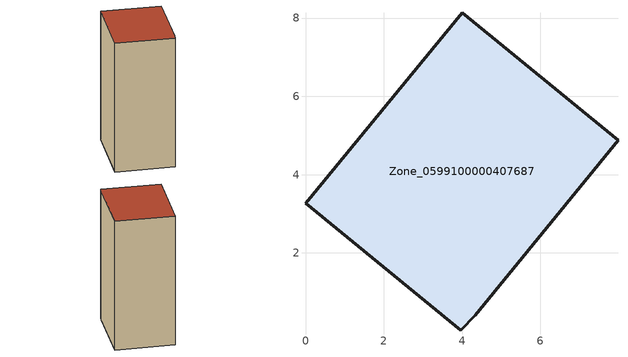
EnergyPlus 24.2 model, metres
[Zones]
Zone_0599100000407687
 floor ground (C_G): 4.33,0.4 3.97,0.03 0,3.27 4,8.13 7.98,4.88 z0
 wall outside (C_F): 7.98,4.88 4,8.13 0,3.27 3.97,0.03 4.33,0.4 7.98,4.88 z0:11.9
 roof outside (C_R): 4.33,0.4 7.98,4.88 4,8.13 0,3.27 3.97,0.03 z11.9
[BUILDING]
Pand.0599100000407687: North Axis=0; Terrain=City; Loads Convergence Tolerance Value=0.04; Temperature Convergence Tolerance Value=0.4; Solar Distribution=FullExterior; Maximum Number of Warmup Days=25; Minimum Number of Warmup Days=1
[Site:Location]
Rotterdam.The.Hague.AP_ZH_NLD Design_Conditions: Latitude=51.96; Longitude=4.45; Time Zone=1; Elevation=-4.5
[SITE:GROUNDTEMPERATURE:BUILDINGSURFACE]
18, 18, 18, 18, 18, 18, 18, 18, 18, 18, 18, 18
[MATERIAL] Thermal Absorptance=0.9; Solar Absorptance=0.7; Visible Absorptance=0.7
Name | Roughness | Thickness | Conductivity | Density | Specific Heat
G.TC.1992-2005 | MediumSmooth | 0.15 | 0.06 | 540 | 1210
F.TC.1992-2005 | Rough | 0.3 | 0.12 | 1920 | 840
R.TC.1992-2005 | MediumRough | 0.2 | 0.08 | 1500 | 1000
[CONSTRUCTION]
C_G: G.TC.1992-2005
C_F: F.TC.1992-2005
C_R: R.TC.1992-2005
[ZONE]
Zone_0599100000407687: Type=1; Multiplier=1; Ceiling Height=Autocalculate; Volume=Autocalculate; Floor Area=autocalculate; Part of Total Floor Area=Yes
[ZONEINFILTRATION:DESIGNFLOWRATE]
Infil_Zone_0599100000407687: Zone or ZoneList or Space or SpaceList=Zone_0599100000407687; Schedule=AlwaysOn; Design Flow Rate Calculation Method=Flow/Area; Flow Rate per Floor Area=0.0015; Constant Term Coefficient=1; Temperature Term Coefficient=0; Velocity Term Coefficient=0; Velocity Squared Term Coefficient=0
[HVACTEMPLATE:ZONE:IDEALLOADSAIRSYSTEM]
Zone_0599100000407687: Maximum Heating Supply Air Temperature=50; Minimum Cooling Supply Air Temperature=13; Maximum Heating Supply Air Humidity Ratio=0.0156; Minimum Cooling Supply Air Humidity Ratio=0.0077; Heating Limit=NoLimit; Cooling Limit=NoLimit; Dehumidification Control Type=ConstantSensibleHeatRatio; Cooling Sensible Heat Ratio=0.7; Dehumidification Setpoint=60; Humidification Control Type=None; Humidification Setpoint=30; Outdoor Air Method=None; Outdoor Air Flow Rate per Person=0.00944; Outdoor Air Flow Rate per Zone Floor Area=0; Outdoor Air Flow Rate per Zone=0; Demand Controlled Ventilation Type=None; Outdoor Air Economizer Type=NoEconomizer; Heat Recovery Type=None; Sensible Heat Recovery Effectiveness=0.7; Latent Heat Recovery Effectiveness=0.65
[ZONECONTROL:THERMOSTAT]
ThermostatControl_Zone_0599100000407687: Zone or ZoneList=Zone_0599100000407687; Control Type Schedule=DualSetpointControlType; Control 1=Thermostat_Zone_0599100000407687; Temperature Difference Between Cutout And Setpoint=0
[THERMOSTATSETPOINT:DUALSETPOINT]
Thermostat_Zone_0599100000407687: Heating Setpoint Temperature Schedule=HeatingSetpoint_Zone_0599100000407687; Cooling Setpoint Temperature Schedule=CoolingSetpoint_Zone_0599100000407687
[SCHEDULE:COMPACT]
HeatingSetpoint_Zone_0599100000407687: Through: 12/31, For: AllDays, Until: 24:00, 21
CoolingSetpoint_Zone_0599100000407687: Through: 12/31, For: AllDays, Until: 24:00, 24
DualSetpointControlType: Through: 12/31, For: AllDays, Until: 24:00, 4
AlwaysOn: Through: 12/31, For: AllDays, Until: 24:00, 1
